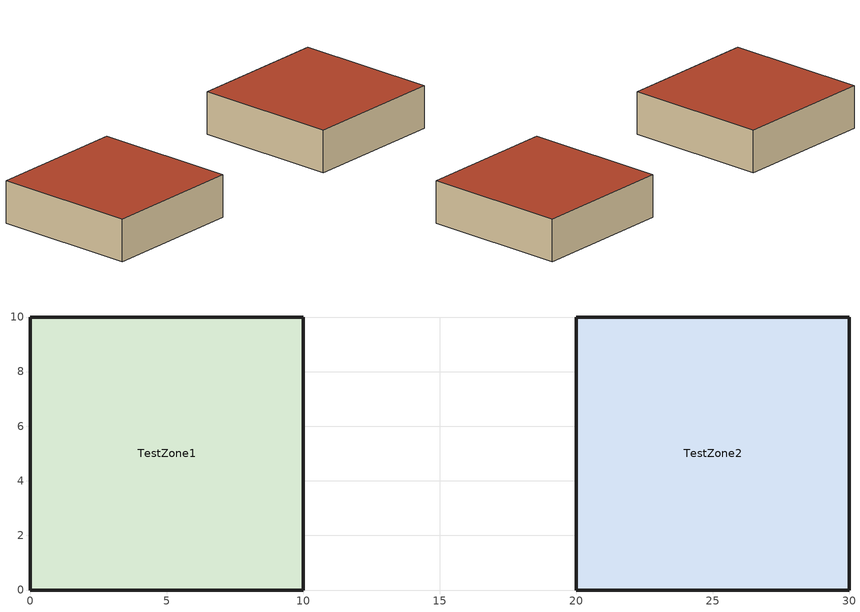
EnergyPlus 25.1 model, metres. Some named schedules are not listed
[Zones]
TestZone1
 floor ground (FloorConstruction): 0,0 0,10 10,10 10,0 z0
 wall outside (WallConstruction): 0,0 10,0 10,10 0,10 0,0 z0:3
 roof outside (RoofConstruction): 0,10 0,0 10,0 10,10 z3
TestZone2
 floor ground (FloorConstruction): 20,0 20,10 30,10 30,0 z0
 wall outside (WallConstruction): 20,0 30,0 30,10 20,10 20,0 z0:3
 roof outside (RoofConstruction): 20,10 20,0 30,0 30,10 z3
[Building]
TestBuilding_Agent3: North Axis {deg}=0; Terrain=City; Loads Convergence Tolerance Value {W}=0.04; Temperature Convergence Tolerance Value {deltaC}=0.4; Solar Distribution=FullExterior; Maximum Number of Warmup Days=25; Minimum Number of Warmup Days=6
[Site:Location]
Chicago IL USA: Latitude {deg}=41.78; Longitude {deg}=-87.75; Time Zone {hr}=-6; Elevation {m}=190
[SizingPeriod:DesignDay] Day of Month=21; Humidity Condition Type=Wetbulb; Barometric Pressure {Pa}=98934; Rain Indicator=No; Snow Indicator=No; Daylight Saving Time Indicator=No; Solar Model Indicator=ASHRAEClearSky
Name | Month | Day Type | Maximum Dry-Bulb Temperature {C} | Daily Dry-Bulb Temperature Range {deltaC} | Wetbulb or DewPoint at Maximum Dry-Bulb {C} | Wind Speed {m/s} | Wind Direction {deg} | Sky Clearness
Chicago Ann Htg 99.6% Condns DB | 1 | WinterDesignDay | -20.6 | 0 | -20.6 | 4.9 | 270 | 0
Chicago Ann Clg .4% Condns DB=>MWB | 7 | SummerDesignDay | 33.3 | 10.7 | 23.8 | 5.3 | 230 | 1
[Material]
Name | Roughness | Thickness {m} | Conductivity {W/m-K} | Density {kg/m3} | Specific Heat {J/kg-K}
WallMaterial | MediumSmooth | 0.2 | 1.5 | 800 | 1000
RoofMaterial | MediumRough | 0.15 | 0.5 | 1200 | 900
FloorMaterial | MediumSmooth | 0.2 | 1.8 | 2400 | 900
[Construction]
WallConstruction: WallMaterial
RoofConstruction: RoofMaterial
FloorConstruction: FloorMaterial
[Zone] Type=1; Multiplier=1; Ceiling Height {m}=3; Volume {m3}=100
TestZone1; TestZone2
[HVACTemplate:System:VRF]
Broken_VRF_System: System Availability Schedule=Always On; Gross Rated Total Cooling Capacity {W}=Autosize; Gross Rated Cooling COP=3.5; Minimum Outdoor Temperature in Cooling Mode {C}=-10; Maximum Outdoor Temperature in Cooling Mode {C}=48; Gross Rated Heating Capacity {W}=Autosize; Rated Heating Capacity Sizing Ratio=1; Gross Rated Heating COP=3.5; Minimum Outdoor Temperature in Heating Mode {C}=-25; Maximum Outdoor Temperature in Heating Mode {C}=18; Minimum Heat Pump Part-Load Ratio=0.25; Master Thermostat Priority Control Type=MasterThermostatPriority; Heat Pump Waste Heat Recovery=No; Equivalent Piping Length used for Piping Correction Factor in Cooling Mode {m}=50; Vertical Height used for Piping Correction Factor {m}=50; Equivalent Piping Length used for Piping Correction Factor in Heating Mode {m}=50; Crankcase Heater Power per Compressor {W}=15; Number of Compressors=3; Ratio of Compressor Size to Total Compressor Capacity=0.33; Maximum Outdoor Dry-Bulb Temperature for Crankcase Heater {C}=7; Defrost Strategy=Resistive; Defrost Control=Timed; Defrost Time Period Fraction=0.058333; Resistive Defrost Heater Capacity {W}=Autosize; Maximum Outdoor Dry-bulb Temperature for Defrost Operation {C}=5; Condenser Type (ERROR: invalid enum value)=InvalidCondenserType; Evaporative Condenser Air Flow Rate {m3/s}=Autosize; Evaporative Condenser Pump Rated Power Consumption {W}=Autosize; Basin Heater Capacity {W/K}=0; Basin Heater Setpoint Temperature {C}=2; Fuel Type=Electricity
[HVACTemplate:Zone:VRF] Template VRF System=Broken_VRF_System; Cooling Supply Air Flow Rate {m3/s}=Autosize; No Cooling Supply Air Flow Rate {m3/s}=Autosize; Heating Supply Air Flow Rate {m3/s}=Autosize; No Heating Supply Air Flow Rate {m3/s}=Autosize; Cooling Outdoor Air Flow Rate {m3/s}=Autosize; Heating Outdoor Air Flow Rate {m3/s}=Autosize; No Load Outdoor Air Flow Rate {m3/s}=Autosize; Supply Air Fan Placement=DrawThrough; Supply Air Fan Total Efficiency=0.7; Supply Air Fan Delta Pressure {Pa}=400; Supply Air Fan Motor Efficiency=0.9; Supply Air Fan Motor in Air Stream Fraction=1
Name | Template Thermostat | Supply Air Fan Operating Mode Schedule Name (ERROR: doesn't exist)
TestZone1 | Zone1_Thermostat | Missing_Schedule
TestZone2 | Zone2_Thermostat
[HVACTemplate:Thermostat] Heating Setpoint Schedule=Heating Setpoint Schedule; Cooling Setpoint Schedule=Cooling Setpoint Schedule
Zone1_Thermostat; Zone2_Thermostat
[Schedule:Compact]
Always On: Through: 12/31, For: AllDays, Until: 24:00, 1
Heating Setpoint Schedule: Temperature, Through: 12/31, For: AllDays, Until: 24:00, 21
Cooling Setpoint Schedule: Temperature, Through: 12/31, For: AllDays, Until: 24:00, 24
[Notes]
TEST IDF WITH INTENTIONAL HVAC ERRORS - FOR AGENT 3 TESTING
This file contains broken HVAC objects to test error correction
The errors are in HVAC field VALUES, not structure
SIMULATION CONTROL
RUN PERIOD
LOCATION AND DESIGN DAY
GLOBAL GEOMETRY RULES
